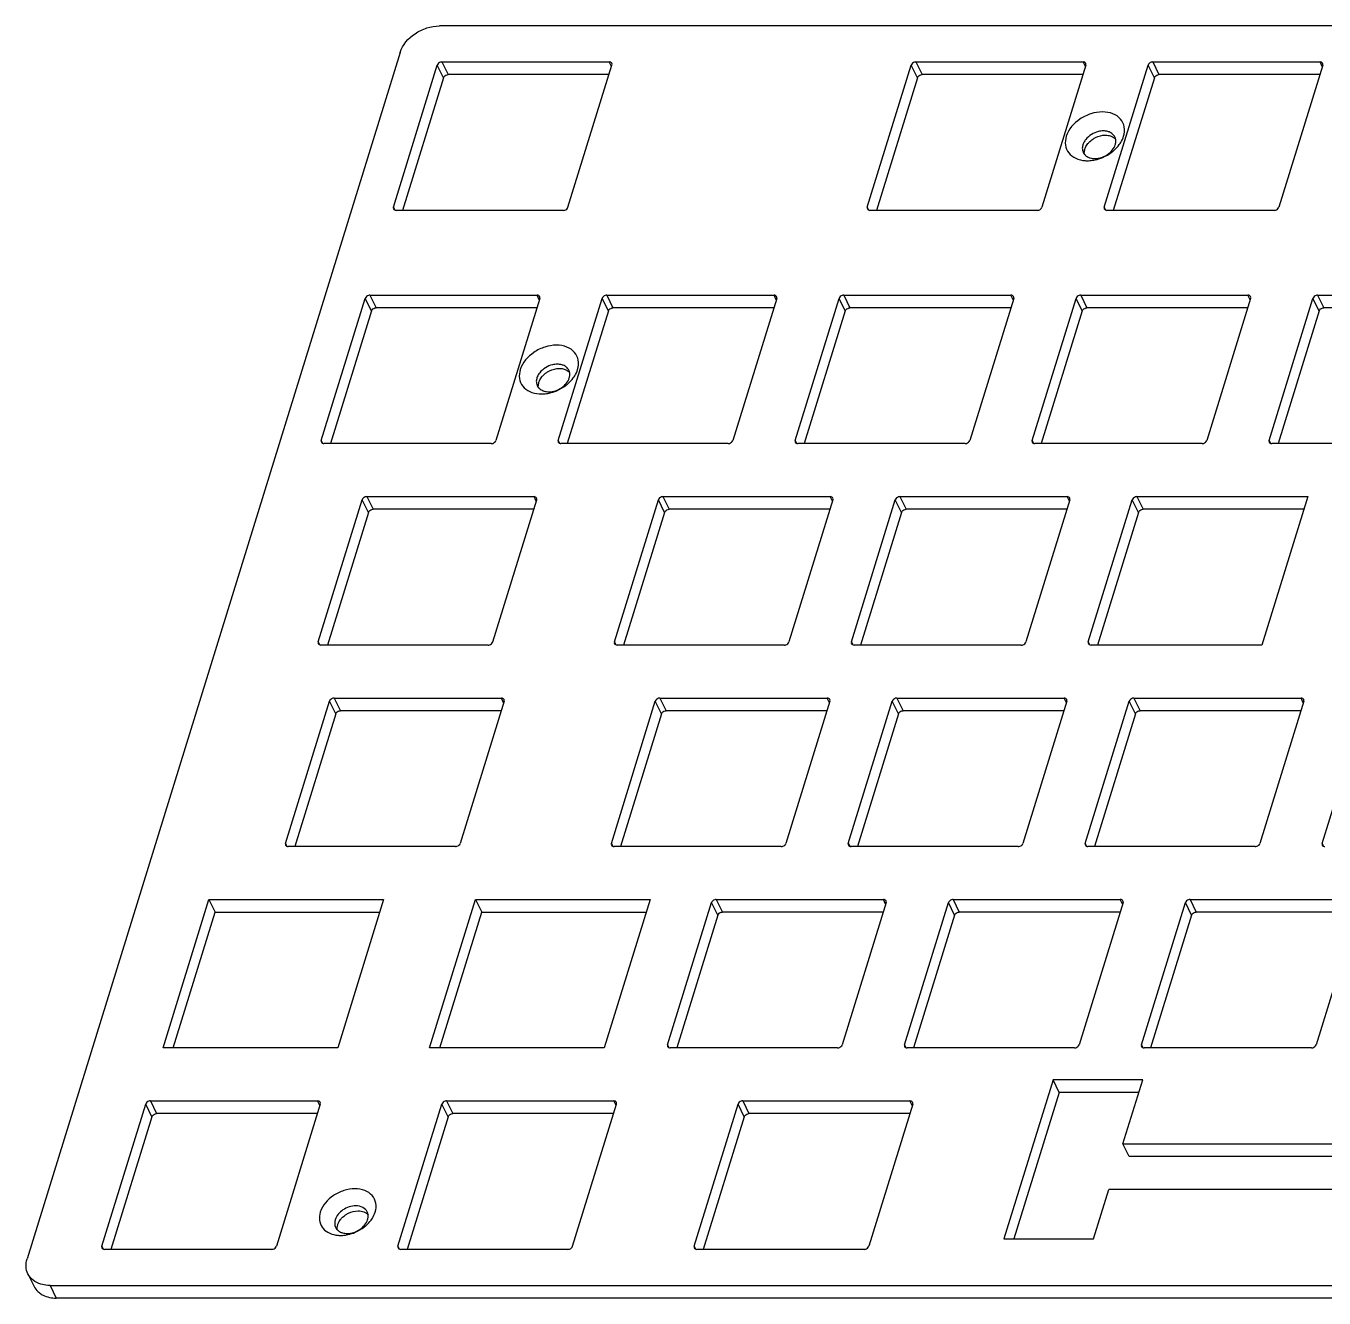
# Model space of a CAD drawing. Header units: inches. Extents: x -1111 to 11437, y -3682 to 971.
# Drawn here: x 8653.6 to 8749.4, y -3432.1 to -3338.1 of the extents above; entities that cross this region are included whole.
import ezdxf

# ---------------------------------------------------------------- set-up
doc = ezdxf.new("R2010")
doc.units = ezdxf.units.IN
doc.header["$LTSCALE"] = 1.21
doc.header["$MEASUREMENT"] = 0
doc.layers.get('0').update_dxf_attribs({"linetype": 'CONTINUOUS'})

msp = doc.modelspace()

# ---------------------------------------------------------------- linework, layer by layer
at = {"color": 7, "linetype": 'Continuous'}
for p, q in [((9000.573, -3338.107), (8684.095, -3338.107)), ((8681.188, -3340.065), (8653.64, -3429.208)), ((8680.689, -3351.502), (8683.935, -3340.998)), ((8684.393, -3341.93), (8683.935, -3340.998)), ((8684.278, -3340.767), (8684.736, -3341.699)), ((8684.278, -3340.767), (8696.63, -3340.767)), ((8693.584, -3351.502), (8696.83, -3340.998)), ((8696.797, -3341.106), (8696.63, -3340.767)), ((8715.69, -3351.502), (8718.936, -3340.998)), ((8719.393, -3341.93), (8718.936, -3340.998)), ((8719.279, -3340.767), (8719.736, -3341.699)), ((8719.279, -3340.767), (8731.63, -3340.767)), ((8731.831, -3340.998), (8728.584, -3351.502)), ((8731.797, -3341.106), (8731.63, -3340.767)), ((8733.19, -3351.502), (8736.436, -3340.998)), ((8736.893, -3341.93), (8736.436, -3340.998)), ((8736.779, -3340.767), (8737.237, -3341.699)), ((8736.779, -3340.767), (8749.13, -3340.767)), ((8749.331, -3340.998), (8746.085, -3351.502)), ((8749.297, -3341.106), (8749.13, -3340.767)), ((8684.393, -3341.93), (8681.364, -3351.733)), ((8696.613, -3341.699), (8684.736, -3341.699)), ((8719.393, -3341.93), (8716.364, -3351.733)), ((8731.614, -3341.699), (8719.736, -3341.699)), ((8736.893, -3341.93), (8733.864, -3351.733)), ((8749.114, -3341.699), (8737.237, -3341.699)), ((8680.689, -3351.502), (8680.791, -3351.709)), ((8715.69, -3351.502), (8715.791, -3351.709)), ((8733.19, -3351.502), (8733.291, -3351.709)), ((8693.241, -3351.733), (8680.89, -3351.733)), ((8728.241, -3351.733), (8715.89, -3351.733)), ((8745.741, -3351.733), (8733.39, -3351.733)), ((8675.363, -3368.738), (8678.609, -3358.233)), ((8679.067, -3359.166), (8678.609, -3358.233)), ((8678.952, -3358.002), (8679.41, -3358.935)), ((8678.952, -3358.002), (8691.304, -3358.002)), ((8691.504, -3358.233), (8688.258, -3368.738)), ((8691.47, -3358.342), (8691.304, -3358.002)), ((8692.863, -3368.738), (8696.109, -3358.233)), ((8696.567, -3359.166), (8696.109, -3358.233)), ((8696.452, -3358.002), (8696.91, -3358.935)), ((8696.452, -3358.002), (8708.804, -3358.002)), ((8709.004, -3358.233), (8705.758, -3368.738)), ((8708.971, -3358.342), (8708.804, -3358.002)), ((8710.363, -3368.738), (8713.609, -3358.233)), ((8714.067, -3359.166), (8713.609, -3358.233)), ((8713.953, -3358.002), (8714.41, -3358.935)), ((8713.953, -3358.002), (8726.304, -3358.002)), ((8726.504, -3358.233), (8723.258, -3368.738)), ((8726.471, -3358.342), (8726.304, -3358.002)), ((8727.863, -3368.738), (8731.11, -3358.233)), ((8731.567, -3359.166), (8731.11, -3358.233)), ((8731.453, -3358.002), (8731.91, -3358.935)), ((8731.453, -3358.002), (8743.804, -3358.002)), ((8744.004, -3358.233), (8740.758, -3368.738)), ((8743.971, -3358.342), (8743.804, -3358.002)), ((8745.364, -3368.738), (8748.61, -3358.233)), ((8749.067, -3359.166), (8748.61, -3358.233)), ((8748.953, -3358.002), (8749.41, -3358.935)), ((8748.953, -3358.002), (8761.304, -3358.002)), ((8679.067, -3359.166), (8676.037, -3368.969)), ((8691.287, -3358.935), (8679.41, -3358.935)), ((8696.567, -3359.166), (8693.537, -3368.969)), ((8708.787, -3358.935), (8696.91, -3358.935)), ((8714.067, -3359.166), (8711.038, -3368.969)), ((8726.288, -3358.935), (8714.41, -3358.935)), ((8731.567, -3359.166), (8728.538, -3368.969)), ((8743.788, -3358.935), (8731.91, -3358.935)), ((8749.067, -3359.166), (8746.038, -3368.969)), ((8761.288, -3358.935), (8749.41, -3358.935)), ((8675.363, -3368.738), (8675.464, -3368.945)), ((8687.915, -3368.969), (8675.563, -3368.969)), ((8692.863, -3368.738), (8692.965, -3368.945)), ((8705.415, -3368.969), (8693.063, -3368.969)), ((8710.363, -3368.738), (8710.465, -3368.945)), ((8722.915, -3368.969), (8710.564, -3368.969)), ((8727.863, -3368.738), (8727.965, -3368.945)), ((8740.415, -3368.969), (8728.064, -3368.969)), ((8745.364, -3368.738), (8745.465, -3368.945)), ((8757.915, -3368.969), (8745.564, -3368.969)), ((8675.139, -3383.621), (8678.385, -3373.117)), ((8678.842, -3374.049), (8678.385, -3373.117)), ((8678.728, -3372.886), (8679.186, -3373.818)), ((8678.728, -3372.886), (8691.079, -3372.886)), ((8688.034, -3383.621), (8691.28, -3373.117)), ((8691.246, -3373.225), (8691.079, -3372.886)), ((8697.014, -3383.621), (8700.26, -3373.117)), ((8700.718, -3374.049), (8700.26, -3373.117)), ((8700.603, -3372.886), (8701.061, -3373.818)), ((8700.603, -3372.886), (8712.955, -3372.886)), ((8713.155, -3373.117), (8709.909, -3383.621)), ((8713.121, -3373.225), (8712.955, -3372.886)), ((8714.514, -3383.621), (8717.76, -3373.117)), ((8718.218, -3374.049), (8717.76, -3373.117)), ((8718.103, -3372.886), (8718.561, -3373.818)), ((8718.103, -3372.886), (8730.455, -3372.886)), ((8730.655, -3373.117), (8727.409, -3383.621)), ((8730.621, -3373.225), (8730.455, -3372.886)), ((8732.014, -3383.621), (8735.26, -3373.117)), ((8735.718, -3374.049), (8735.26, -3373.117)), ((8735.603, -3372.886), (8736.061, -3373.818)), ((8735.603, -3372.886), (8748.227, -3372.886)), ((8748.227, -3372.886), (8744.838, -3383.852)), ((8678.842, -3374.049), (8675.813, -3383.852)), ((8691.063, -3373.818), (8679.186, -3373.818)), ((8700.718, -3374.049), (8697.688, -3383.852)), ((8712.938, -3373.818), (8701.061, -3373.818)), ((8718.218, -3374.049), (8715.188, -3383.852)), ((8730.438, -3373.818), (8718.561, -3373.818)), ((8735.718, -3374.049), (8732.689, -3383.852)), ((8747.938, -3373.818), (8736.061, -3373.818)), ((8675.139, -3383.621), (8675.24, -3383.828)), ((8687.69, -3383.852), (8675.339, -3383.852)), ((8697.014, -3383.621), (8697.115, -3383.828)), ((8709.566, -3383.852), (8697.214, -3383.852)), ((8714.514, -3383.621), (8714.616, -3383.828)), ((8727.066, -3383.852), (8714.714, -3383.852)), ((8732.014, -3383.621), (8732.116, -3383.828)), ((8744.838, -3383.852), (8732.215, -3383.852)), ((8672.727, -3398.504), (8675.973, -3388)), ((8676.431, -3388.932), (8675.973, -3388)), ((8676.316, -3387.769), (8676.774, -3388.701)), ((8676.316, -3387.769), (8688.668, -3387.769)), ((8688.868, -3388), (8685.622, -3398.504)), ((8688.834, -3388.109), (8688.668, -3387.769)), ((8696.79, -3398.504), (8700.036, -3388)), ((8700.493, -3388.932), (8700.036, -3388)), ((8700.379, -3387.769), (8700.837, -3388.701)), ((8700.379, -3387.769), (8712.73, -3387.769)), ((8712.931, -3388), (8709.685, -3398.504)), ((8712.897, -3388.109), (8712.73, -3387.769)), ((8714.29, -3398.504), (8717.536, -3388)), ((8717.994, -3388.932), (8717.536, -3388)), ((8717.879, -3387.769), (8718.337, -3388.701)), ((8717.879, -3387.769), (8730.231, -3387.769)), ((8730.431, -3388), (8727.185, -3398.504)), ((8730.397, -3388.109), (8730.231, -3387.769)), ((8731.79, -3398.504), (8735.036, -3388)), ((8735.494, -3388.932), (8735.036, -3388)), ((8735.379, -3387.769), (8735.837, -3388.701)), ((8735.379, -3387.769), (8747.731, -3387.769)), ((8747.931, -3388), (8744.685, -3398.504)), ((8747.897, -3388.109), (8747.731, -3387.769)), ((8749.29, -3398.504), (8752.536, -3388)), ((8676.431, -3388.932), (8673.401, -3398.735)), ((8688.651, -3388.701), (8676.774, -3388.701)), ((8700.493, -3388.932), (8697.464, -3398.735)), ((8712.714, -3388.701), (8700.837, -3388.701)), ((8717.994, -3388.932), (8714.964, -3398.735)), ((8730.214, -3388.701), (8718.337, -3388.701)), ((8735.494, -3388.932), (8732.464, -3398.735)), ((8747.714, -3388.701), (8735.837, -3388.701)), ((8672.727, -3398.504), (8672.828, -3398.711)), ((8696.79, -3398.504), (8696.891, -3398.711)), ((8714.29, -3398.504), (8714.391, -3398.711)), ((8731.79, -3398.504), (8731.891, -3398.711)), ((8749.29, -3398.504), (8749.392, -3398.711)), ((8685.279, -3398.735), (8672.927, -3398.735)), ((8709.341, -3398.735), (8696.99, -3398.735)), ((8726.842, -3398.735), (8714.49, -3398.735)), ((8744.342, -3398.735), (8731.99, -3398.735)), ((8663.681, -3413.619), (8667.07, -3402.652)), ((8667.07, -3402.652), (8667.528, -3403.584)), ((8667.07, -3402.652), (8679.965, -3402.652)), ((8679.965, -3402.652), (8676.576, -3413.619)), ((8683.369, -3413.619), (8686.758, -3402.652)), ((8686.758, -3402.652), (8687.215, -3403.584)), ((8686.758, -3402.652), (8699.653, -3402.652)), ((8699.653, -3402.652), (8696.264, -3413.619)), ((8700.941, -3413.387), (8704.187, -3402.883)), ((8704.644, -3403.815), (8704.187, -3402.883)), ((8704.53, -3402.652), (8704.987, -3403.584)), ((8704.53, -3402.652), (8716.881, -3402.652)), ((8717.082, -3402.883), (8713.835, -3413.387)), ((8717.048, -3402.992), (8716.881, -3402.652)), ((8718.441, -3413.387), (8721.687, -3402.883)), ((8722.144, -3403.815), (8721.687, -3402.883)), ((8722.03, -3402.652), (8722.487, -3403.584)), ((8722.03, -3402.652), (8734.381, -3402.652)), ((8734.582, -3402.883), (8731.336, -3413.387)), ((8734.548, -3402.992), (8734.381, -3402.652)), ((8735.941, -3413.387), (8739.187, -3402.883)), ((8739.645, -3403.815), (8739.187, -3402.883)), ((8739.53, -3402.652), (8739.988, -3403.584)), ((8739.53, -3402.652), (8751.882, -3402.652)), ((8752.082, -3402.883), (8748.836, -3413.387)), ((8664.427, -3413.619), (8667.528, -3403.584)), ((8667.528, -3403.584), (8679.677, -3403.584)), ((8684.115, -3413.619), (8687.215, -3403.584)), ((8687.215, -3403.584), (8699.365, -3403.584)), ((8704.644, -3403.815), (8701.615, -3413.619)), ((8716.865, -3403.584), (8704.987, -3403.584)), ((8722.144, -3403.815), (8719.115, -3413.619)), ((8734.365, -3403.584), (8722.487, -3403.584)), ((8739.645, -3403.815), (8736.615, -3413.619)), ((8751.865, -3403.584), (8739.988, -3403.584)), ((8676.576, -3413.619), (8663.681, -3413.619)), ((8696.264, -3413.619), (8683.369, -3413.619)), ((8700.941, -3413.387), (8701.042, -3413.594)), ((8713.492, -3413.619), (8701.141, -3413.619)), ((8718.441, -3413.387), (8718.542, -3413.594)), ((8730.992, -3413.619), (8718.641, -3413.619)), ((8735.941, -3413.387), (8736.042, -3413.594)), ((8748.493, -3413.619), (8736.141, -3413.619)), ((8729.41, -3415.969), (8725.779, -3427.718)), ((8729.867, -3416.901), (8726.524, -3427.718)), ((8729.867, -3416.901), (8729.41, -3415.969)), ((8736.041, -3415.969), (8729.41, -3415.969)), ((8735.753, -3416.901), (8729.867, -3416.901)), ((8734.577, -3420.708), (8736.041, -3415.969)), ((8659.153, -3428.271), (8662.4, -3417.766)), ((8662.857, -3418.699), (8662.4, -3417.766)), ((8662.743, -3417.535), (8663.2, -3418.468)), ((8662.743, -3417.535), (8675.094, -3417.535)), ((8675.294, -3417.766), (8672.048, -3428.271)), ((8675.261, -3417.875), (8675.094, -3417.535)), ((8681.029, -3428.271), (8684.275, -3417.766)), ((8684.732, -3418.699), (8684.275, -3417.766)), ((8684.618, -3417.535), (8685.075, -3418.468)), ((8684.618, -3417.535), (8696.969, -3417.535)), ((8693.923, -3428.271), (8697.17, -3417.766)), ((8697.136, -3417.875), (8696.969, -3417.535)), ((8702.904, -3428.271), (8706.15, -3417.766)), ((8706.608, -3418.699), (8706.15, -3417.766)), ((8706.493, -3417.535), (8706.951, -3418.468)), ((8706.493, -3417.535), (8718.844, -3417.535)), ((8719.045, -3417.766), (8715.799, -3428.271)), ((8719.011, -3417.875), (8718.844, -3417.535)), ((8662.857, -3418.699), (8659.828, -3428.502)), ((8675.078, -3418.468), (8663.2, -3418.468)), ((8684.732, -3418.699), (8681.703, -3428.502)), ((8696.953, -3418.468), (8685.075, -3418.468)), ((8706.608, -3418.699), (8703.578, -3428.502)), ((8718.828, -3418.468), (8706.951, -3418.468)), ((8735.034, -3421.64), (8734.577, -3420.708)), ((8734.577, -3420.708), (8770.867, -3420.708)), ((8771.324, -3421.64), (8735.034, -3421.64)), ((8732.41, -3427.718), (8733.536, -3424.076)), ((8756.097, -3424.076), (8733.536, -3424.076)), ((8659.153, -3428.271), (8659.255, -3428.477)), ((8681.029, -3428.271), (8681.13, -3428.477)), ((8702.904, -3428.271), (8703.005, -3428.477)), ((8725.779, -3427.718), (8732.41, -3427.718)), ((8671.705, -3428.502), (8659.354, -3428.502)), ((8693.58, -3428.502), (8681.229, -3428.502)), ((8715.456, -3428.502), (8703.104, -3428.502)), ((8653.699, -3430.31), (8654.156, -3431.242)), ((8655.338, -3431.167), (8655.795, -3432.099)), ((8655.338, -3431.167), (8971.815, -3431.167)), ((8972.273, -3432.099), (8655.795, -3432.099))]:
    msp.add_line(p, q, dxfattribs=at)
for centre, radius, start, end in [((8732.264, -3347.151), 0.691, 206.2212, 221.04856), ((8691.938, -3364.386), 0.691, 206.2212, 221.04856), ((8677.041, -3426.579), 0.686, 194.17779, 220.93074), ((8676.769, -3425.352), 2.119, 261.09539, 265.44702), ((8677.061, -3426.562), 0.712, 220.92419, 223.53991)]:
    msp.add_arc(centre, radius, start, end, dxfattribs=at)
for points, knots in [([(8681.188, -3340.065), (8681.362, -3339.502), (8682.031, -3338.751), (8683.14, -3338.219), (8683.782, -3338.107), (8684.095, -3338.107)], [0, 0, 0, 0, 0.48037, 0.74507, 1, 1, 1, 1]), ([(8684.278, -3340.767), (8684.242, -3340.767), (8684.101, -3340.79), (8683.966, -3340.897), (8683.935, -3340.998)], [0, 0, 0, 0, 0.259097, 1, 1, 1, 1]), ([(8696.823, -3340.868), (8696.808, -3340.836), (8696.748, -3340.78), (8696.67, -3340.767), (8696.63, -3340.767)], [0, 0, 0, 0, 0.463693, 1, 1, 1, 1]), ([(8719.279, -3340.767), (8719.242, -3340.767), (8719.101, -3340.79), (8718.967, -3340.897), (8718.936, -3340.998)], [0, 0, 0, 0, 0.259097, 1, 1, 1, 1]), ([(8731.824, -3340.868), (8731.808, -3340.836), (8731.749, -3340.78), (8731.671, -3340.767), (8731.63, -3340.767)], [0, 0, 0, 0, 0.463693, 1, 1, 1, 1]), ([(8736.779, -3340.767), (8736.742, -3340.767), (8736.602, -3340.79), (8736.467, -3340.897), (8736.436, -3340.998)], [0, 0, 0, 0, 0.259097, 1, 1, 1, 1]), ([(8749.324, -3340.868), (8749.308, -3340.836), (8749.249, -3340.78), (8749.171, -3340.767), (8749.13, -3340.767)], [0, 0, 0, 0, 0.463693, 1, 1, 1, 1]), ([(8684.393, -3341.93), (8684.403, -3341.898), (8684.475, -3341.772), (8684.627, -3341.699), (8684.736, -3341.699)], [0, 0, 0, 0, 0.23471, 1, 1, 1, 1]), ([(8719.393, -3341.93), (8719.403, -3341.898), (8719.475, -3341.772), (8719.627, -3341.699), (8719.736, -3341.699)], [0, 0, 0, 0, 0.23471, 1, 1, 1, 1]), ([(8736.893, -3341.93), (8736.903, -3341.898), (8736.975, -3341.772), (8737.127, -3341.699), (8737.237, -3341.699)], [0, 0, 0, 0, 0.23471, 1, 1, 1, 1]), ([(8734.625, -3346.262), (8734.693, -3346.041), (8734.742, -3345.576), (8734.436, -3344.935), (8733.819, -3344.536), (8733.034, -3344.415), (8732.185, -3344.562), (8731.163, -3345.052), (8730.548, -3345.743), (8730.388, -3346.262)], [0, 0, 0, 0, 0.11158, 0.216046, 0.327089, 0.453024, 0.592442, 0.737252, 1, 1, 1, 1]), ([(8733.126, -3345.865), (8733.005, -3345.865), (8732.517, -3345.927), (8732.055, -3346.205), (8731.826, -3346.493)], [0, 0, 0, 0, 0.247268, 1, 1, 1, 1]), ([(8733.56, -3345.942), (8733.528, -3345.929), (8733.387, -3345.883), (8733.238, -3345.865), (8733.126, -3345.865)], [0, 0, 0, 0, 0.239429, 1, 1, 1, 1]), ([(8733.979, -3346.31), (8733.938, -3346.229), (8733.818, -3346.075), (8733.651, -3345.978), (8733.56, -3345.942)], [0, 0, 0, 0, 0.483209, 1, 1, 1, 1]), ([(8730.388, -3346.262), (8730.323, -3346.472), (8730.272, -3346.912), (8730.535, -3347.53), (8731.089, -3347.941), (8731.547, -3348.042), (8731.789, -3348.058)], [0, 0, 0, 0, 0.249051, 0.481731, 0.725689, 1, 1, 1, 1]), ([(8731.614, -3346.883), (8731.604, -3346.916), (8731.572, -3347.043), (8731.568, -3347.178), (8731.585, -3347.273)], [0, 0, 0, 0, 0.260925, 1, 1, 1, 1]), ([(8731.826, -3346.493), (8731.802, -3346.524), (8731.714, -3346.644), (8731.646, -3346.779), (8731.614, -3346.883)], [0, 0, 0, 0, 0.262303, 1, 1, 1, 1]), ([(8731.767, -3347.194), (8731.777, -3347.16), (8731.829, -3347.02), (8731.909, -3346.891), (8731.98, -3346.802)], [0, 0, 0, 0, 0.238015, 1, 1, 1, 1]), ([(8731.98, -3346.802), (8732.005, -3346.771), (8732.112, -3346.648), (8732.238, -3346.543), (8732.34, -3346.474)], [0, 0, 0, 0, 0.243595, 1, 1, 1, 1]), ([(8732.34, -3346.474), (8732.41, -3346.427), (8732.696, -3346.263), (8733.029, -3346.177), (8733.274, -3346.176)], [0, 0, 0, 0, 0.256059, 1, 1, 1, 1]), ([(8732.497, -3347.901), (8732.825, -3347.901), (8733.463, -3347.692), (8733.918, -3347.176), (8734.009, -3346.883)], [0, 0, 0, 0, 0.516982, 1, 1, 1, 1]), ([(8733.274, -3346.176), (8733.313, -3346.176), (8733.46, -3346.181), (8733.607, -3346.212), (8733.708, -3346.251)], [0, 0, 0, 0, 0.261912, 1, 1, 1, 1]), ([(8733.708, -3346.251), (8733.74, -3346.264), (8733.859, -3346.317), (8733.966, -3346.397), (8734.029, -3346.469)], [0, 0, 0, 0, 0.261757, 1, 1, 1, 1]), ([(8733.772, -3347.419), (8733.823, -3347.38), (8734.019, -3347.218), (8734.195, -3347.03), (8734.307, -3346.878)], [0, 0, 0, 0, 0.256573, 1, 1, 1, 1]), ([(8734.009, -3346.883), (8734.019, -3346.851), (8734.051, -3346.724), (8734.055, -3346.589), (8734.038, -3346.493)], [0, 0, 0, 0, 0.260925, 1, 1, 1, 1]), ([(8734.307, -3346.878), (8734.343, -3346.829), (8734.473, -3346.637), (8734.574, -3346.425), (8734.625, -3346.262)], [0, 0, 0, 0, 0.261044, 1, 1, 1, 1]), ([(8731.743, -3347.604), (8731.764, -3347.628), (8731.856, -3347.72), (8731.971, -3347.788), (8732.063, -3347.824)], [0, 0, 0, 0, 0.241096, 1, 1, 1, 1]), ([(8732.063, -3347.824), (8732.095, -3347.837), (8732.236, -3347.884), (8732.385, -3347.901), (8732.497, -3347.901)], [0, 0, 0, 0, 0.239429, 1, 1, 1, 1]), ([(8732.326, -3348.036), (8732.39, -3348.027), (8732.649, -3347.98), (8732.901, -3347.899), (8733.084, -3347.822)], [0, 0, 0, 0, 0.245998, 1, 1, 1, 1]), ([(8731.789, -3348.058), (8731.833, -3348.061), (8732.012, -3348.068), (8732.192, -3348.055), (8732.326, -3348.036)], [0, 0, 0, 0, 0.244279, 1, 1, 1, 1]), ([(8693.241, -3351.733), (8693.278, -3351.733), (8693.418, -3351.71), (8693.553, -3351.603), (8693.584, -3351.502)], [0, 0, 0, 0, 0.259097, 1, 1, 1, 1]), ([(8728.241, -3351.733), (8728.278, -3351.733), (8728.419, -3351.71), (8728.553, -3351.603), (8728.584, -3351.502)], [0, 0, 0, 0, 0.259097, 1, 1, 1, 1]), ([(8745.741, -3351.733), (8745.778, -3351.733), (8745.919, -3351.71), (8746.053, -3351.603), (8746.085, -3351.502)], [0, 0, 0, 0, 0.259097, 1, 1, 1, 1]), ([(8678.952, -3358.002), (8678.915, -3358.002), (8678.775, -3358.026), (8678.64, -3358.133), (8678.609, -3358.233)], [0, 0, 0, 0, 0.259097, 1, 1, 1, 1]), ([(8691.497, -3358.103), (8691.482, -3358.072), (8691.422, -3358.016), (8691.344, -3358.002), (8691.304, -3358.002)], [0, 0, 0, 0, 0.463693, 1, 1, 1, 1]), ([(8696.452, -3358.002), (8696.415, -3358.002), (8696.275, -3358.026), (8696.14, -3358.133), (8696.109, -3358.233)], [0, 0, 0, 0, 0.259097, 1, 1, 1, 1]), ([(8708.997, -3358.103), (8708.982, -3358.072), (8708.922, -3358.016), (8708.844, -3358.002), (8708.804, -3358.002)], [0, 0, 0, 0, 0.463693, 1, 1, 1, 1]), ([(8713.953, -3358.002), (8713.916, -3358.002), (8713.775, -3358.026), (8713.641, -3358.133), (8713.609, -3358.233)], [0, 0, 0, 0, 0.259097, 1, 1, 1, 1]), ([(8726.497, -3358.103), (8726.482, -3358.072), (8726.422, -3358.016), (8726.345, -3358.002), (8726.304, -3358.002)], [0, 0, 0, 0, 0.463693, 1, 1, 1, 1]), ([(8731.453, -3358.002), (8731.416, -3358.002), (8731.275, -3358.026), (8731.141, -3358.133), (8731.11, -3358.233)], [0, 0, 0, 0, 0.259097, 1, 1, 1, 1]), ([(8743.998, -3358.103), (8743.982, -3358.072), (8743.922, -3358.016), (8743.845, -3358.002), (8743.804, -3358.002)], [0, 0, 0, 0, 0.463693, 1, 1, 1, 1]), ([(8748.953, -3358.002), (8748.916, -3358.002), (8748.775, -3358.026), (8748.641, -3358.133), (8748.61, -3358.233)], [0, 0, 0, 0, 0.259097, 1, 1, 1, 1]), ([(8679.067, -3359.166), (8679.077, -3359.134), (8679.148, -3359.008), (8679.3, -3358.935), (8679.41, -3358.935)], [0, 0, 0, 0, 0.23471, 1, 1, 1, 1]), ([(8696.567, -3359.166), (8696.577, -3359.134), (8696.649, -3359.008), (8696.801, -3358.935), (8696.91, -3358.935)], [0, 0, 0, 0, 0.23471, 1, 1, 1, 1]), ([(8714.067, -3359.166), (8714.077, -3359.134), (8714.149, -3359.008), (8714.301, -3358.935), (8714.41, -3358.935)], [0, 0, 0, 0, 0.23471, 1, 1, 1, 1]), ([(8731.567, -3359.166), (8731.577, -3359.134), (8731.649, -3359.008), (8731.801, -3358.935), (8731.91, -3358.935)], [0, 0, 0, 0, 0.23471, 1, 1, 1, 1]), ([(8749.067, -3359.166), (8749.077, -3359.134), (8749.149, -3359.008), (8749.301, -3358.935), (8749.41, -3358.935)], [0, 0, 0, 0, 0.23471, 1, 1, 1, 1]), ([(8694.298, -3363.497), (8694.366, -3363.277), (8694.416, -3362.812), (8694.109, -3362.17), (8693.493, -3361.771), (8692.708, -3361.651), (8691.859, -3361.798), (8690.837, -3362.288), (8690.222, -3362.979), (8690.061, -3363.497)], [0, 0, 0, 0, 0.11158, 0.216046, 0.327089, 0.453024, 0.592442, 0.737252, 1, 1, 1, 1]), ([(8692.8, -3363.101), (8692.678, -3363.101), (8692.19, -3363.163), (8691.729, -3363.441), (8691.499, -3363.729)], [0, 0, 0, 0, 0.247268, 1, 1, 1, 1]), ([(8693.234, -3363.178), (8693.201, -3363.165), (8693.061, -3363.119), (8692.912, -3363.101), (8692.8, -3363.101)], [0, 0, 0, 0, 0.239429, 1, 1, 1, 1]), ([(8693.652, -3363.546), (8693.612, -3363.464), (8693.492, -3363.311), (8693.325, -3363.214), (8693.234, -3363.178)], [0, 0, 0, 0, 0.483209, 1, 1, 1, 1]), ([(8690.061, -3363.497), (8689.997, -3363.708), (8689.946, -3364.148), (8690.209, -3364.766), (8690.762, -3365.176), (8691.221, -3365.278), (8691.462, -3365.294)], [0, 0, 0, 0, 0.249051, 0.481731, 0.725689, 1, 1, 1, 1]), ([(8691.288, -3364.119), (8691.277, -3364.152), (8691.245, -3364.279), (8691.241, -3364.413), (8691.258, -3364.509)], [0, 0, 0, 0, 0.260925, 1, 1, 1, 1]), ([(8691.499, -3363.729), (8691.475, -3363.76), (8691.388, -3363.879), (8691.32, -3364.014), (8691.288, -3364.119)], [0, 0, 0, 0, 0.262303, 1, 1, 1, 1]), ([(8691.44, -3364.43), (8691.451, -3364.396), (8691.502, -3364.256), (8691.582, -3364.127), (8691.653, -3364.038)], [0, 0, 0, 0, 0.238015, 1, 1, 1, 1]), ([(8691.653, -3364.038), (8691.678, -3364.007), (8691.785, -3363.884), (8691.911, -3363.778), (8692.013, -3363.71)], [0, 0, 0, 0, 0.243595, 1, 1, 1, 1]), ([(8692.013, -3363.71), (8692.083, -3363.663), (8692.369, -3363.499), (8692.702, -3363.412), (8692.947, -3363.412)], [0, 0, 0, 0, 0.256059, 1, 1, 1, 1]), ([(8692.17, -3365.137), (8692.499, -3365.137), (8693.136, -3364.928), (8693.592, -3364.412), (8693.682, -3364.119)], [0, 0, 0, 0, 0.516982, 1, 1, 1, 1]), ([(8692.947, -3363.412), (8692.986, -3363.411), (8693.133, -3363.417), (8693.28, -3363.448), (8693.382, -3363.487)], [0, 0, 0, 0, 0.261912, 1, 1, 1, 1]), ([(8693.382, -3363.487), (8693.414, -3363.5), (8693.532, -3363.553), (8693.639, -3363.633), (8693.703, -3363.705)], [0, 0, 0, 0, 0.261757, 1, 1, 1, 1]), ([(8693.445, -3364.655), (8693.497, -3364.615), (8693.693, -3364.454), (8693.868, -3364.266), (8693.98, -3364.113)], [0, 0, 0, 0, 0.256573, 1, 1, 1, 1]), ([(8693.682, -3364.119), (8693.692, -3364.086), (8693.724, -3363.959), (8693.728, -3363.825), (8693.712, -3363.729)], [0, 0, 0, 0, 0.260925, 1, 1, 1, 1]), ([(8693.98, -3364.113), (8694.016, -3364.065), (8694.146, -3363.873), (8694.248, -3363.661), (8694.298, -3363.497)], [0, 0, 0, 0, 0.261044, 1, 1, 1, 1]), ([(8691.417, -3364.84), (8691.437, -3364.864), (8691.529, -3364.956), (8691.644, -3365.024), (8691.736, -3365.06)], [0, 0, 0, 0, 0.241096, 1, 1, 1, 1]), ([(8691.736, -3365.06), (8691.769, -3365.073), (8691.909, -3365.119), (8692.058, -3365.137), (8692.17, -3365.137)], [0, 0, 0, 0, 0.239429, 1, 1, 1, 1]), ([(8692, -3365.272), (8692.064, -3365.262), (8692.322, -3365.216), (8692.575, -3365.135), (8692.757, -3365.058)], [0, 0, 0, 0, 0.245998, 1, 1, 1, 1]), ([(8691.462, -3365.294), (8691.506, -3365.297), (8691.685, -3365.303), (8691.865, -3365.291), (8692, -3365.272)], [0, 0, 0, 0, 0.244279, 1, 1, 1, 1]), ([(8687.915, -3368.969), (8687.952, -3368.969), (8688.092, -3368.946), (8688.227, -3368.839), (8688.258, -3368.738)], [0, 0, 0, 0, 0.259097, 1, 1, 1, 1]), ([(8705.415, -3368.969), (8705.452, -3368.969), (8705.592, -3368.946), (8705.727, -3368.839), (8705.758, -3368.738)], [0, 0, 0, 0, 0.259097, 1, 1, 1, 1]), ([(8722.915, -3368.969), (8722.952, -3368.969), (8723.092, -3368.946), (8723.227, -3368.839), (8723.258, -3368.738)], [0, 0, 0, 0, 0.259097, 1, 1, 1, 1]), ([(8740.415, -3368.969), (8740.452, -3368.969), (8740.593, -3368.946), (8740.727, -3368.839), (8740.758, -3368.738)], [0, 0, 0, 0, 0.259097, 1, 1, 1, 1]), ([(8678.728, -3372.886), (8678.691, -3372.886), (8678.551, -3372.909), (8678.416, -3373.016), (8678.385, -3373.117)], [0, 0, 0, 0, 0.259097, 1, 1, 1, 1]), ([(8691.273, -3372.987), (8691.257, -3372.955), (8691.198, -3372.899), (8691.12, -3372.886), (8691.079, -3372.886)], [0, 0, 0, 0, 0.463693, 1, 1, 1, 1]), ([(8700.603, -3372.886), (8700.566, -3372.886), (8700.426, -3372.909), (8700.291, -3373.016), (8700.26, -3373.117)], [0, 0, 0, 0, 0.259097, 1, 1, 1, 1]), ([(8713.148, -3372.987), (8713.133, -3372.955), (8713.073, -3372.899), (8712.995, -3372.886), (8712.955, -3372.886)], [0, 0, 0, 0, 0.463693, 1, 1, 1, 1]), ([(8718.103, -3372.886), (8718.066, -3372.886), (8717.926, -3372.909), (8717.791, -3373.016), (8717.76, -3373.117)], [0, 0, 0, 0, 0.259097, 1, 1, 1, 1]), ([(8730.648, -3372.987), (8730.633, -3372.955), (8730.573, -3372.899), (8730.495, -3372.886), (8730.455, -3372.886)], [0, 0, 0, 0, 0.463693, 1, 1, 1, 1]), ([(8735.603, -3372.886), (8735.567, -3372.886), (8735.426, -3372.909), (8735.292, -3373.016), (8735.26, -3373.117)], [0, 0, 0, 0, 0.259097, 1, 1, 1, 1]), ([(8678.842, -3374.049), (8678.852, -3374.017), (8678.924, -3373.891), (8679.076, -3373.818), (8679.186, -3373.818)], [0, 0, 0, 0, 0.23471, 1, 1, 1, 1]), ([(8700.718, -3374.049), (8700.728, -3374.017), (8700.799, -3373.891), (8700.951, -3373.818), (8701.061, -3373.818)], [0, 0, 0, 0, 0.23471, 1, 1, 1, 1]), ([(8718.218, -3374.049), (8718.228, -3374.017), (8718.299, -3373.891), (8718.452, -3373.818), (8718.561, -3373.818)], [0, 0, 0, 0, 0.23471, 1, 1, 1, 1]), ([(8735.718, -3374.049), (8735.728, -3374.017), (8735.8, -3373.891), (8735.952, -3373.818), (8736.061, -3373.818)], [0, 0, 0, 0, 0.23471, 1, 1, 1, 1]), ([(8687.69, -3383.852), (8687.727, -3383.852), (8687.868, -3383.829), (8688.002, -3383.722), (8688.034, -3383.621)], [0, 0, 0, 0, 0.259097, 1, 1, 1, 1]), ([(8709.566, -3383.852), (8709.603, -3383.852), (8709.743, -3383.829), (8709.878, -3383.722), (8709.909, -3383.621)], [0, 0, 0, 0, 0.259097, 1, 1, 1, 1]), ([(8727.066, -3383.852), (8727.103, -3383.852), (8727.243, -3383.829), (8727.378, -3383.722), (8727.409, -3383.621)], [0, 0, 0, 0, 0.259097, 1, 1, 1, 1]), ([(8676.316, -3387.769), (8676.279, -3387.769), (8676.139, -3387.792), (8676.004, -3387.899), (8675.973, -3388)], [0, 0, 0, 0, 0.259097, 1, 1, 1, 1]), ([(8688.861, -3387.87), (8688.846, -3387.838), (8688.786, -3387.783), (8688.708, -3387.769), (8688.668, -3387.769)], [0, 0, 0, 0, 0.463693, 1, 1, 1, 1]), ([(8700.379, -3387.769), (8700.342, -3387.769), (8700.202, -3387.792), (8700.067, -3387.899), (8700.036, -3388)], [0, 0, 0, 0, 0.259097, 1, 1, 1, 1]), ([(8712.924, -3387.87), (8712.908, -3387.838), (8712.849, -3387.783), (8712.771, -3387.769), (8712.73, -3387.769)], [0, 0, 0, 0, 0.463693, 1, 1, 1, 1]), ([(8717.879, -3387.769), (8717.842, -3387.769), (8717.702, -3387.792), (8717.567, -3387.899), (8717.536, -3388)], [0, 0, 0, 0, 0.259097, 1, 1, 1, 1]), ([(8730.424, -3387.87), (8730.409, -3387.838), (8730.349, -3387.783), (8730.271, -3387.769), (8730.231, -3387.769)], [0, 0, 0, 0, 0.463693, 1, 1, 1, 1]), ([(8735.379, -3387.769), (8735.342, -3387.769), (8735.202, -3387.792), (8735.067, -3387.899), (8735.036, -3388)], [0, 0, 0, 0, 0.259097, 1, 1, 1, 1]), ([(8747.924, -3387.87), (8747.909, -3387.838), (8747.849, -3387.783), (8747.771, -3387.769), (8747.731, -3387.769)], [0, 0, 0, 0, 0.463693, 1, 1, 1, 1]), ([(8676.431, -3388.932), (8676.441, -3388.9), (8676.512, -3388.774), (8676.665, -3388.701), (8676.774, -3388.701)], [0, 0, 0, 0, 0.23471, 1, 1, 1, 1]), ([(8700.493, -3388.932), (8700.503, -3388.9), (8700.575, -3388.774), (8700.727, -3388.701), (8700.837, -3388.701)], [0, 0, 0, 0, 0.23471, 1, 1, 1, 1]), ([(8717.994, -3388.932), (8718.003, -3388.9), (8718.075, -3388.774), (8718.227, -3388.701), (8718.337, -3388.701)], [0, 0, 0, 0, 0.23471, 1, 1, 1, 1]), ([(8735.494, -3388.932), (8735.504, -3388.9), (8735.575, -3388.774), (8735.728, -3388.701), (8735.837, -3388.701)], [0, 0, 0, 0, 0.23471, 1, 1, 1, 1]), ([(8685.279, -3398.735), (8685.316, -3398.735), (8685.456, -3398.712), (8685.591, -3398.605), (8685.622, -3398.504)], [0, 0, 0, 0, 0.259097, 1, 1, 1, 1]), ([(8709.341, -3398.735), (8709.378, -3398.735), (8709.519, -3398.712), (8709.653, -3398.605), (8709.685, -3398.504)], [0, 0, 0, 0, 0.259097, 1, 1, 1, 1]), ([(8726.842, -3398.735), (8726.879, -3398.735), (8727.019, -3398.712), (8727.154, -3398.605), (8727.185, -3398.504)], [0, 0, 0, 0, 0.259097, 1, 1, 1, 1]), ([(8744.342, -3398.735), (8744.379, -3398.735), (8744.519, -3398.712), (8744.654, -3398.605), (8744.685, -3398.504)], [0, 0, 0, 0, 0.259097, 1, 1, 1, 1]), ([(8704.53, -3402.652), (8704.493, -3402.652), (8704.352, -3402.675), (8704.218, -3402.782), (8704.187, -3402.883)], [0, 0, 0, 0, 0.259097, 1, 1, 1, 1]), ([(8717.075, -3402.753), (8717.059, -3402.722), (8717, -3402.666), (8716.922, -3402.652), (8716.881, -3402.652)], [0, 0, 0, 0, 0.463693, 1, 1, 1, 1]), ([(8722.03, -3402.652), (8721.993, -3402.652), (8721.853, -3402.675), (8721.718, -3402.782), (8721.687, -3402.883)], [0, 0, 0, 0, 0.259097, 1, 1, 1, 1]), ([(8734.575, -3402.753), (8734.559, -3402.722), (8734.5, -3402.666), (8734.422, -3402.652), (8734.381, -3402.652)], [0, 0, 0, 0, 0.463693, 1, 1, 1, 1]), ([(8739.53, -3402.652), (8739.493, -3402.652), (8739.353, -3402.675), (8739.218, -3402.782), (8739.187, -3402.883)], [0, 0, 0, 0, 0.259097, 1, 1, 1, 1]), ([(8704.644, -3403.815), (8704.654, -3403.783), (8704.726, -3403.657), (8704.878, -3403.584), (8704.987, -3403.584)], [0, 0, 0, 0, 0.23471, 1, 1, 1, 1]), ([(8722.144, -3403.815), (8722.154, -3403.783), (8722.226, -3403.657), (8722.378, -3403.584), (8722.487, -3403.584)], [0, 0, 0, 0, 0.23471, 1, 1, 1, 1]), ([(8739.645, -3403.815), (8739.654, -3403.783), (8739.726, -3403.657), (8739.878, -3403.584), (8739.988, -3403.584)], [0, 0, 0, 0, 0.23471, 1, 1, 1, 1]), ([(8713.492, -3413.619), (8713.529, -3413.619), (8713.67, -3413.595), (8713.804, -3413.488), (8713.835, -3413.387)], [0, 0, 0, 0, 0.259097, 1, 1, 1, 1]), ([(8730.992, -3413.619), (8731.029, -3413.619), (8731.17, -3413.595), (8731.304, -3413.488), (8731.336, -3413.387)], [0, 0, 0, 0, 0.259097, 1, 1, 1, 1]), ([(8748.493, -3413.619), (8748.529, -3413.619), (8748.67, -3413.595), (8748.805, -3413.488), (8748.836, -3413.387)], [0, 0, 0, 0, 0.259097, 1, 1, 1, 1]), ([(8662.743, -3417.535), (8662.706, -3417.535), (8662.565, -3417.558), (8662.431, -3417.665), (8662.4, -3417.766)], [0, 0, 0, 0, 0.259097, 1, 1, 1, 1]), ([(8675.288, -3417.636), (8675.272, -3417.605), (8675.212, -3417.549), (8675.135, -3417.535), (8675.094, -3417.535)], [0, 0, 0, 0, 0.463693, 1, 1, 1, 1]), ([(8684.618, -3417.535), (8684.581, -3417.535), (8684.441, -3417.558), (8684.306, -3417.665), (8684.275, -3417.766)], [0, 0, 0, 0, 0.259097, 1, 1, 1, 1]), ([(8697.163, -3417.636), (8697.147, -3417.605), (8697.088, -3417.549), (8697.01, -3417.535), (8696.969, -3417.535)], [0, 0, 0, 0, 0.463693, 1, 1, 1, 1]), ([(8706.493, -3417.535), (8706.456, -3417.535), (8706.316, -3417.558), (8706.181, -3417.665), (8706.15, -3417.766)], [0, 0, 0, 0, 0.259097, 1, 1, 1, 1]), ([(8719.038, -3417.636), (8719.023, -3417.605), (8718.963, -3417.549), (8718.885, -3417.535), (8718.844, -3417.535)], [0, 0, 0, 0, 0.463693, 1, 1, 1, 1]), ([(8662.857, -3418.699), (8662.867, -3418.667), (8662.939, -3418.54), (8663.091, -3418.468), (8663.2, -3418.468)], [0, 0, 0, 0, 0.23471, 1, 1, 1, 1]), ([(8684.732, -3418.699), (8684.742, -3418.667), (8684.814, -3418.54), (8684.966, -3418.468), (8685.075, -3418.468)], [0, 0, 0, 0, 0.23471, 1, 1, 1, 1]), ([(8706.608, -3418.699), (8706.617, -3418.667), (8706.689, -3418.54), (8706.841, -3418.468), (8706.951, -3418.468)], [0, 0, 0, 0, 0.23471, 1, 1, 1, 1]), ([(8679.344, -3425.748), (8679.409, -3425.538), (8679.456, -3425.093), (8679.164, -3424.479), (8678.573, -3424.097), (8677.823, -3423.982), (8677.011, -3424.123), (8676.033, -3424.592), (8675.445, -3425.252), (8675.292, -3425.748)], [0, 0, 0, 0, 0.11158, 0.216046, 0.327089, 0.453024, 0.592442, 0.737252, 1, 1, 1, 1]), ([(8677.907, -3425.289), (8677.579, -3425.289), (8676.941, -3425.499), (8676.486, -3426.015), (8676.395, -3426.308)], [0, 0, 0, 0, 0.516982, 1, 1, 1, 1]), ([(8678.759, -3425.735), (8678.691, -3425.596), (8678.429, -3425.35), (8678.086, -3425.289), (8677.907, -3425.289)], [0, 0, 0, 0, 0.463511, 1, 1, 1, 1]), ([(8675.292, -3425.748), (8675.233, -3425.937), (8675.184, -3426.329), (8675.387, -3426.888), (8675.842, -3427.289), (8676.233, -3427.413), (8676.442, -3427.445)], [0, 0, 0, 0, 0.25244, 0.487913, 0.730666, 1, 1, 1, 1]), ([(8676.395, -3426.308), (8676.384, -3426.345), (8676.348, -3426.488), (8676.35, -3426.641), (8676.376, -3426.747)], [0, 0, 0, 0, 0.262386, 1, 1, 1, 1]), ([(8676.578, -3426.681), (8676.589, -3426.647), (8676.64, -3426.507), (8676.72, -3426.378), (8676.791, -3426.289)], [0, 0, 0, 0, 0.238015, 1, 1, 1, 1]), ([(8676.791, -3426.289), (8676.816, -3426.258), (8676.923, -3426.135), (8677.049, -3426.029), (8677.152, -3425.961)], [0, 0, 0, 0, 0.243595, 1, 1, 1, 1]), ([(8677.152, -3425.961), (8677.221, -3425.914), (8677.507, -3425.75), (8677.84, -3425.663), (8678.085, -3425.662)], [0, 0, 0, 0, 0.256059, 1, 1, 1, 1]), ([(8677.278, -3427.326), (8677.606, -3427.326), (8678.244, -3427.117), (8678.699, -3426.601), (8678.79, -3426.308)], [0, 0, 0, 0, 0.516982, 1, 1, 1, 1]), ([(8678.085, -3425.662), (8678.232, -3425.662), (8678.512, -3425.703), (8678.755, -3425.859), (8678.841, -3425.956)], [0, 0, 0, 0, 0.531386, 1, 1, 1, 1]), ([(8678.528, -3426.856), (8678.577, -3426.818), (8678.765, -3426.663), (8678.933, -3426.483), (8679.04, -3426.338)], [0, 0, 0, 0, 0.256573, 1, 1, 1, 1]), ([(8678.79, -3426.308), (8678.8, -3426.275), (8678.832, -3426.148), (8678.836, -3426.013), (8678.819, -3425.918)], [0, 0, 0, 0, 0.260925, 1, 1, 1, 1]), ([(8679.04, -3426.338), (8679.074, -3426.291), (8679.199, -3426.108), (8679.296, -3425.905), (8679.344, -3425.748)], [0, 0, 0, 0, 0.261044, 1, 1, 1, 1]), ([(8676.545, -3427.052), (8676.565, -3427.073), (8676.653, -3427.155), (8676.759, -3427.215), (8676.844, -3427.249)], [0, 0, 0, 0, 0.241426, 1, 1, 1, 1]), ([(8676.601, -3427.464), (8676.645, -3427.468), (8676.827, -3427.477), (8677.009, -3427.465), (8677.145, -3427.445)], [0, 0, 0, 0, 0.243865, 1, 1, 1, 1]), ([(8676.844, -3427.249), (8676.876, -3427.262), (8677.017, -3427.308), (8677.166, -3427.326), (8677.278, -3427.326)], [0, 0, 0, 0, 0.239429, 1, 1, 1, 1]), ([(8677.145, -3427.445), (8677.207, -3427.437), (8677.454, -3427.392), (8677.696, -3427.315), (8677.87, -3427.241)], [0, 0, 0, 0, 0.245998, 1, 1, 1, 1]), ([(8671.705, -3428.502), (8671.742, -3428.502), (8671.883, -3428.479), (8672.017, -3428.372), (8672.048, -3428.271)], [0, 0, 0, 0, 0.259097, 1, 1, 1, 1]), ([(8693.58, -3428.502), (8693.617, -3428.502), (8693.758, -3428.479), (8693.892, -3428.372), (8693.923, -3428.271)], [0, 0, 0, 0, 0.259097, 1, 1, 1, 1]), ([(8715.456, -3428.502), (8715.492, -3428.502), (8715.633, -3428.479), (8715.768, -3428.372), (8715.799, -3428.271)], [0, 0, 0, 0, 0.259097, 1, 1, 1, 1]), ([(8653.699, -3430.31), (8653.619, -3430.147), (8653.526, -3429.772), (8653.583, -3429.393), (8653.64, -3429.208)], [0, 0, 0, 0, 0.482637, 1, 1, 1, 1]), ([(8654.654, -3431.07), (8654.447, -3431.007), (8654.062, -3430.821), (8653.787, -3430.489), (8653.699, -3430.31)], [0, 0, 0, 0, 0.52044, 1, 1, 1, 1]), ([(8654.156, -3431.242), (8654.225, -3431.382), (8654.354, -3431.555), (8654.514, -3431.692), (8654.557, -3431.724)], [0, 0, 0, 0, 0.743616, 1, 1, 1, 1]), ([(8655.338, -3431.167), (8655.278, -3431.167), (8655.048, -3431.159), (8654.818, -3431.12), (8654.654, -3431.07)], [0, 0, 0, 0, 0.25864, 1, 1, 1, 1]), ([(8654.557, -3431.724), (8654.637, -3431.786), (8655.01, -3432.016), (8655.461, -3432.099), (8655.795, -3432.099)], [0, 0, 0, 0, 0.232774, 1, 1, 1, 1])]:
    msp.add_open_spline(points, degree=3, knots=knots, dxfattribs=at)
for points in [[(8696.83, -3340.998), (8696.843, -3340.956), (8696.842, -3340.907), (8696.823, -3340.868)], [(8731.831, -3340.998), (8731.843, -3340.956), (8731.843, -3340.907), (8731.824, -3340.868)], [(8749.331, -3340.998), (8749.343, -3340.956), (8749.343, -3340.907), (8749.324, -3340.868)], [(8734.038, -3346.493), (8734.027, -3346.43), (8734.007, -3346.368), (8733.979, -3346.31)], [(8731.585, -3347.273), (8731.596, -3347.336), (8731.616, -3347.398), (8731.645, -3347.456)], [(8731.726, -3347.468), (8731.725, -3347.376), (8731.739, -3347.282), (8731.767, -3347.194)], [(8733.084, -3347.822), (8733.328, -3347.718), (8733.561, -3347.582), (8733.772, -3347.419)], [(8680.689, -3351.502), (8680.676, -3351.543), (8680.677, -3351.593), (8680.696, -3351.632)], [(8680.696, -3351.632), (8680.71, -3351.661), (8680.735, -3351.686), (8680.763, -3351.702)], [(8680.763, -3351.702), (8680.8, -3351.724), (8680.846, -3351.733), (8680.89, -3351.733)], [(8715.69, -3351.502), (8715.677, -3351.543), (8715.677, -3351.593), (8715.696, -3351.632)], [(8715.696, -3351.632), (8715.711, -3351.661), (8715.735, -3351.686), (8715.763, -3351.702)], [(8715.763, -3351.702), (8715.801, -3351.724), (8715.846, -3351.733), (8715.89, -3351.733)], [(8733.19, -3351.502), (8733.177, -3351.543), (8733.178, -3351.593), (8733.197, -3351.632)], [(8733.197, -3351.632), (8733.211, -3351.661), (8733.235, -3351.686), (8733.263, -3351.702)], [(8733.263, -3351.702), (8733.301, -3351.724), (8733.347, -3351.733), (8733.39, -3351.733)], [(8691.504, -3358.233), (8691.517, -3358.192), (8691.516, -3358.142), (8691.497, -3358.103)], [(8709.004, -3358.233), (8709.017, -3358.192), (8709.016, -3358.142), (8708.997, -3358.103)], [(8726.504, -3358.233), (8726.517, -3358.192), (8726.516, -3358.142), (8726.497, -3358.103)], [(8744.004, -3358.233), (8744.017, -3358.192), (8744.017, -3358.142), (8743.998, -3358.103)], [(8693.712, -3363.729), (8693.7, -3363.666), (8693.68, -3363.604), (8693.652, -3363.546)], [(8691.258, -3364.509), (8691.269, -3364.572), (8691.29, -3364.634), (8691.318, -3364.692)], [(8691.4, -3364.704), (8691.398, -3364.611), (8691.413, -3364.518), (8691.44, -3364.43)], [(8692.757, -3365.058), (8693.001, -3364.953), (8693.235, -3364.818), (8693.445, -3364.655)], [(8675.363, -3368.738), (8675.35, -3368.779), (8675.351, -3368.829), (8675.37, -3368.868)], [(8675.37, -3368.868), (8675.384, -3368.897), (8675.409, -3368.922), (8675.437, -3368.938)], [(8675.437, -3368.938), (8675.474, -3368.959), (8675.52, -3368.969), (8675.563, -3368.969)], [(8692.863, -3368.738), (8692.85, -3368.779), (8692.851, -3368.829), (8692.87, -3368.868)], [(8692.87, -3368.868), (8692.884, -3368.897), (8692.909, -3368.922), (8692.937, -3368.938)], [(8692.937, -3368.938), (8692.974, -3368.959), (8693.02, -3368.969), (8693.063, -3368.969)], [(8710.363, -3368.738), (8710.35, -3368.779), (8710.351, -3368.829), (8710.37, -3368.868)], [(8710.37, -3368.868), (8710.384, -3368.897), (8710.409, -3368.922), (8710.437, -3368.938)], [(8710.437, -3368.938), (8710.475, -3368.959), (8710.52, -3368.969), (8710.564, -3368.969)], [(8727.863, -3368.738), (8727.851, -3368.779), (8727.851, -3368.829), (8727.87, -3368.868)], [(8727.87, -3368.868), (8727.884, -3368.897), (8727.909, -3368.922), (8727.937, -3368.938)], [(8727.937, -3368.938), (8727.975, -3368.959), (8728.02, -3368.969), (8728.064, -3368.969)], [(8745.364, -3368.738), (8745.351, -3368.779), (8745.351, -3368.829), (8745.37, -3368.868)], [(8745.37, -3368.868), (8745.385, -3368.897), (8745.409, -3368.922), (8745.437, -3368.938)], [(8745.437, -3368.938), (8745.475, -3368.959), (8745.52, -3368.969), (8745.564, -3368.969)], [(8691.28, -3373.117), (8691.293, -3373.075), (8691.292, -3373.026), (8691.273, -3372.987)], [(8713.155, -3373.117), (8713.168, -3373.075), (8713.167, -3373.026), (8713.148, -3372.987)], [(8730.655, -3373.117), (8730.668, -3373.075), (8730.667, -3373.026), (8730.648, -3372.987)], [(8675.139, -3383.621), (8675.126, -3383.662), (8675.127, -3383.712), (8675.146, -3383.751)], [(8675.146, -3383.751), (8675.16, -3383.78), (8675.184, -3383.805), (8675.212, -3383.821)], [(8675.212, -3383.821), (8675.25, -3383.843), (8675.296, -3383.852), (8675.339, -3383.852)], [(8697.014, -3383.621), (8697.001, -3383.662), (8697.002, -3383.712), (8697.021, -3383.751)], [(8697.021, -3383.751), (8697.035, -3383.78), (8697.06, -3383.805), (8697.088, -3383.821)], [(8697.088, -3383.821), (8697.125, -3383.843), (8697.171, -3383.852), (8697.214, -3383.852)], [(8714.514, -3383.621), (8714.501, -3383.662), (8714.502, -3383.712), (8714.521, -3383.751)], [(8714.521, -3383.751), (8714.535, -3383.78), (8714.56, -3383.805), (8714.588, -3383.821)], [(8714.588, -3383.821), (8714.625, -3383.843), (8714.671, -3383.852), (8714.714, -3383.852)], [(8732.014, -3383.621), (8732.001, -3383.662), (8732.002, -3383.712), (8732.021, -3383.751)], [(8732.021, -3383.751), (8732.035, -3383.78), (8732.06, -3383.805), (8732.088, -3383.821)], [(8732.088, -3383.821), (8732.126, -3383.843), (8732.171, -3383.852), (8732.215, -3383.852)], [(8688.868, -3388), (8688.881, -3387.958), (8688.88, -3387.909), (8688.861, -3387.87)], [(8712.931, -3388), (8712.943, -3387.958), (8712.943, -3387.909), (8712.924, -3387.87)], [(8730.431, -3388), (8730.444, -3387.958), (8730.443, -3387.909), (8730.424, -3387.87)], [(8747.931, -3388), (8747.944, -3387.958), (8747.943, -3387.909), (8747.924, -3387.87)], [(8672.727, -3398.504), (8672.714, -3398.546), (8672.715, -3398.595), (8672.734, -3398.634)], [(8672.734, -3398.634), (8672.748, -3398.663), (8672.773, -3398.688), (8672.801, -3398.704)], [(8696.79, -3398.504), (8696.777, -3398.546), (8696.778, -3398.595), (8696.797, -3398.634)], [(8696.797, -3398.634), (8696.811, -3398.663), (8696.835, -3398.688), (8696.863, -3398.704)], [(8714.29, -3398.504), (8714.277, -3398.546), (8714.278, -3398.595), (8714.297, -3398.634)], [(8714.297, -3398.634), (8714.311, -3398.663), (8714.336, -3398.688), (8714.363, -3398.704)], [(8731.79, -3398.504), (8731.777, -3398.546), (8731.778, -3398.595), (8731.797, -3398.634)], [(8731.797, -3398.634), (8731.811, -3398.663), (8731.836, -3398.688), (8731.864, -3398.704)], [(8749.29, -3398.504), (8749.277, -3398.546), (8749.278, -3398.595), (8749.297, -3398.634)], [(8749.297, -3398.634), (8749.311, -3398.663), (8749.336, -3398.688), (8749.364, -3398.704)], [(8672.801, -3398.704), (8672.838, -3398.726), (8672.884, -3398.735), (8672.927, -3398.735)], [(8696.863, -3398.704), (8696.901, -3398.726), (8696.947, -3398.735), (8696.99, -3398.735)], [(8714.363, -3398.704), (8714.401, -3398.726), (8714.447, -3398.735), (8714.49, -3398.735)], [(8731.864, -3398.704), (8731.901, -3398.726), (8731.947, -3398.735), (8731.99, -3398.735)], [(8749.364, -3398.704), (8749.401, -3398.726), (8749.447, -3398.735), (8749.49, -3398.735)], [(8717.082, -3402.883), (8717.094, -3402.842), (8717.094, -3402.792), (8717.075, -3402.753)], [(8734.582, -3402.883), (8734.594, -3402.842), (8734.594, -3402.792), (8734.575, -3402.753)], [(8700.941, -3413.387), (8700.928, -3413.429), (8700.928, -3413.478), (8700.947, -3413.517)], [(8700.947, -3413.517), (8700.962, -3413.546), (8700.986, -3413.571), (8701.014, -3413.587)], [(8701.014, -3413.587), (8701.052, -3413.609), (8701.097, -3413.619), (8701.141, -3413.619)], [(8718.441, -3413.387), (8718.428, -3413.429), (8718.428, -3413.478), (8718.448, -3413.517)], [(8718.448, -3413.517), (8718.462, -3413.546), (8718.486, -3413.571), (8718.514, -3413.587)], [(8718.514, -3413.587), (8718.552, -3413.609), (8718.598, -3413.619), (8718.641, -3413.619)], [(8735.941, -3413.387), (8735.928, -3413.429), (8735.929, -3413.478), (8735.948, -3413.517)], [(8735.948, -3413.517), (8735.962, -3413.546), (8735.987, -3413.571), (8736.014, -3413.587)], [(8736.014, -3413.587), (8736.052, -3413.609), (8736.098, -3413.619), (8736.141, -3413.619)], [(8675.294, -3417.766), (8675.307, -3417.725), (8675.307, -3417.675), (8675.288, -3417.636)], [(8697.17, -3417.766), (8697.182, -3417.725), (8697.182, -3417.675), (8697.163, -3417.636)], [(8719.045, -3417.766), (8719.058, -3417.725), (8719.057, -3417.675), (8719.038, -3417.636)], [(8678.819, -3425.918), (8678.808, -3425.855), (8678.788, -3425.793), (8678.759, -3425.735)], [(8676.545, -3427.049), (8676.538, -3426.998), (8676.536, -3426.946), (8676.539, -3426.895)], [(8676.539, -3426.895), (8676.543, -3426.822), (8676.557, -3426.75), (8676.578, -3426.681)], [(8677.87, -3427.241), (8678.104, -3427.141), (8678.327, -3427.011), (8678.528, -3426.856)], [(8659.153, -3428.271), (8659.141, -3428.312), (8659.141, -3428.362), (8659.16, -3428.401)], [(8659.16, -3428.401), (8659.174, -3428.43), (8659.199, -3428.454), (8659.227, -3428.471)], [(8681.029, -3428.271), (8681.016, -3428.312), (8681.016, -3428.362), (8681.036, -3428.401)], [(8681.036, -3428.401), (8681.05, -3428.43), (8681.074, -3428.454), (8681.102, -3428.471)], [(8702.904, -3428.271), (8702.891, -3428.312), (8702.892, -3428.362), (8702.911, -3428.401)], [(8702.911, -3428.401), (8702.925, -3428.43), (8702.95, -3428.454), (8702.977, -3428.471)], [(8659.227, -3428.471), (8659.265, -3428.492), (8659.31, -3428.502), (8659.354, -3428.502)], [(8681.102, -3428.471), (8681.14, -3428.492), (8681.185, -3428.502), (8681.229, -3428.502)], [(8702.977, -3428.471), (8703.015, -3428.492), (8703.061, -3428.502), (8703.104, -3428.502)]]:
    msp.add_open_spline(points, degree=3, dxfattribs=at)

doc.saveas('drawing.dxf')
